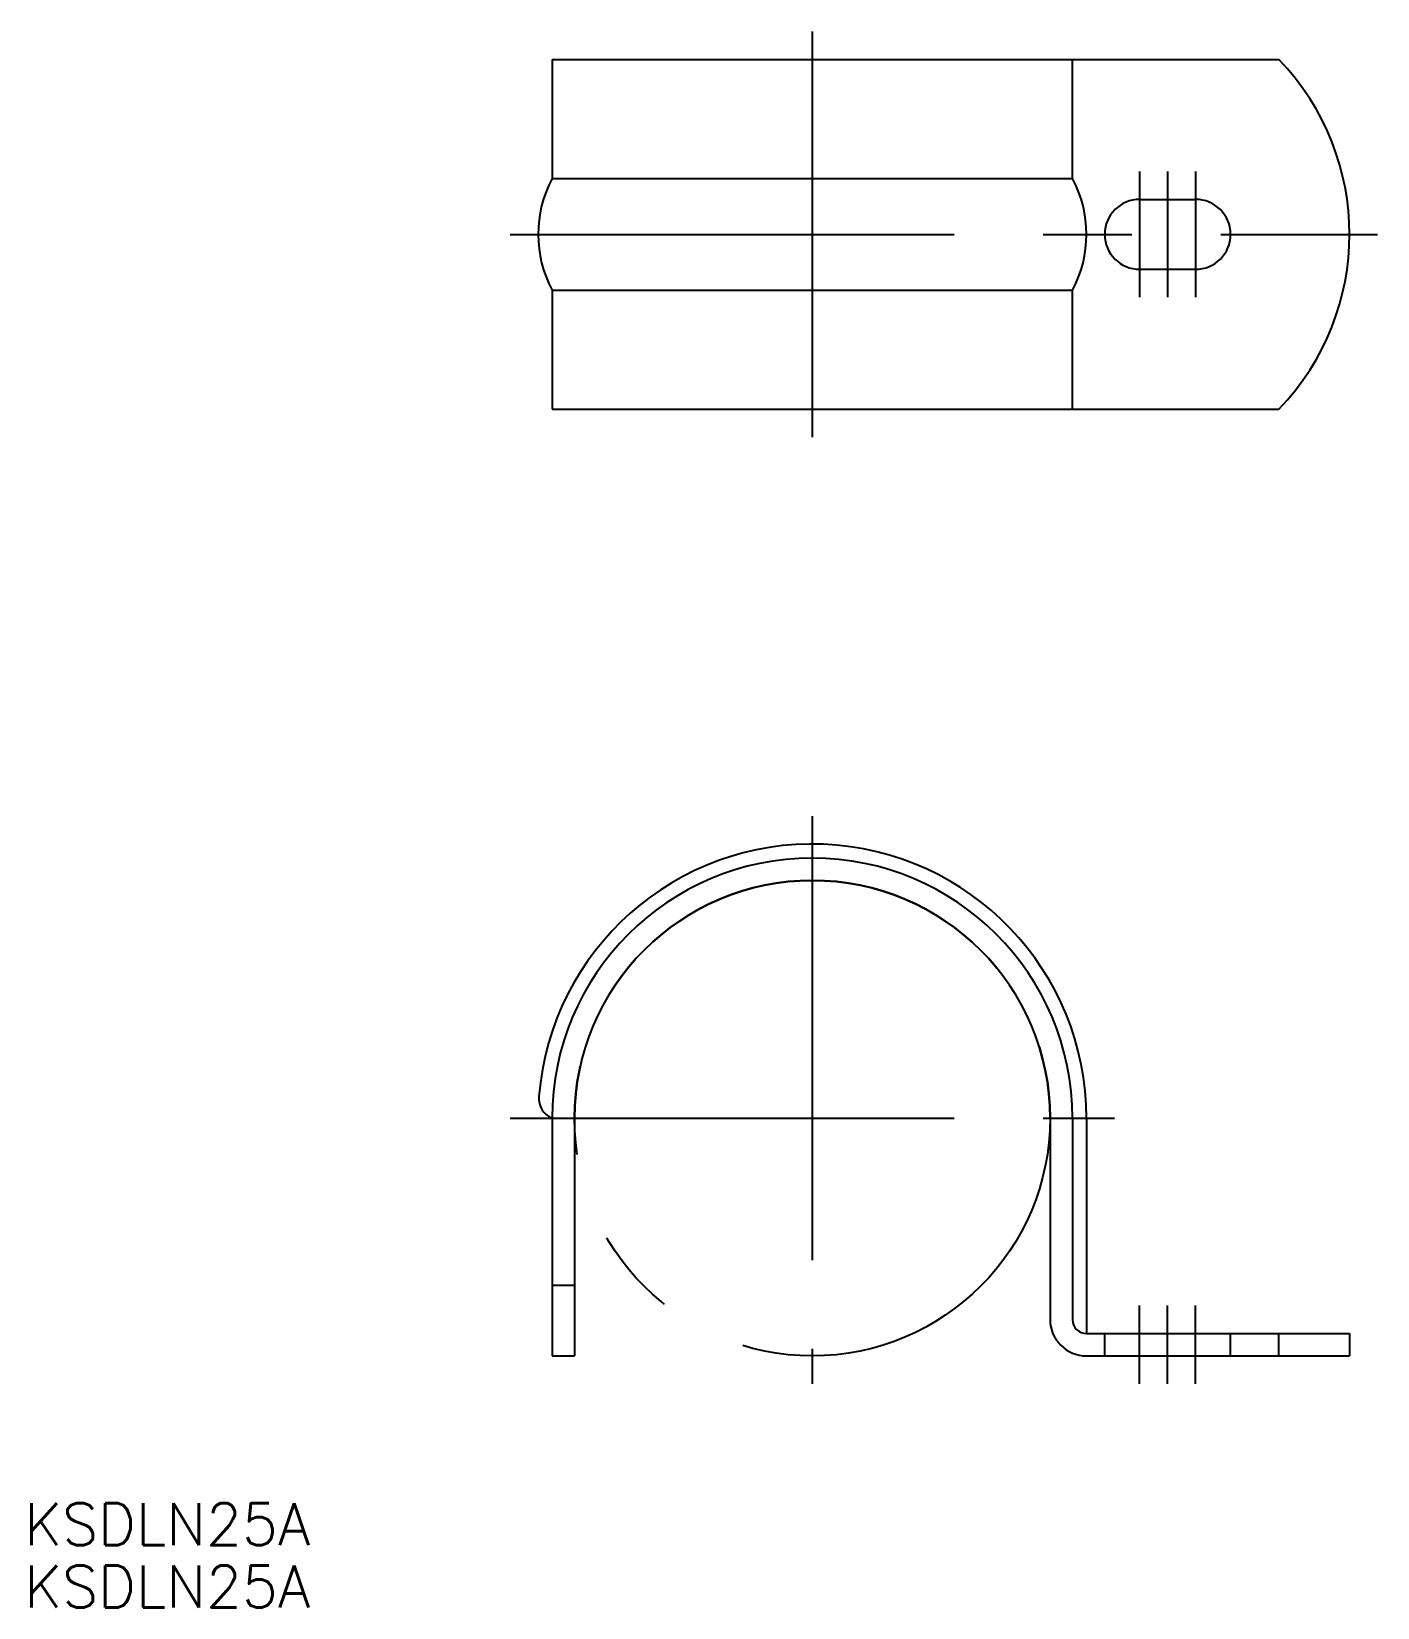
# Model space of a CAD drawing. Extents: x -56 to 40, y -35 to 78.
import ezdxf

# ---------------------------------------------------------------- set-up
doc = ezdxf.new("R2010")
doc.units = 0
for name, pattern in [('CENTER', [50.8, 31.75, -6.35, 6.35, -6.35]), ('DASHED', [19.05, 12.7, -6.35]), ('PHANTOM', [63.5, 31.75, -6.35, 6.35, -6.35, 6.35, -6.35])]:
    doc.linetypes.add(name, pattern=pattern)
doc.layers.get('0').update_dxf_attribs({"linetype": 'CONTINUOUS'})
doc.layers.add('CENTER', color=1, linetype='CENTER')
doc.styles.get("Standard").update_dxf_attribs({"font": 'txt.shx', "height": 3, "bigfont": 'bigfont.shx'})

msp = doc.modelspace()

# ---------------------------------------------------------------- linework, layer by layer
at = {"color": 7, "linetype": 'CONTINUOUS'}
for p, q in [((-18.6, 75.7), (33.35, 75.7)), ((-18.6, 75.7), (-18.6, 67.2)), ((18.6, 67.2), (18.6, 75.7)), ((-18.6, 67.2), (18.6, 67.2)), ((23.4, 65.7), (27.4, 65.7)), ((23.4, 60.7), (27.4, 60.7)), ((-18.6, 59.2), (18.6, 59.2)), ((-18.6, 59.2), (-18.6, 50.7)), ((18.6, 50.7), (18.6, 59.2)), ((-18.6, 50.7), (33.35, 50.7)), ((-18.6, 0), (-18.6, -17)), ((-17, 0), (-17, -17)), ((17, 0), (17, -14.4)), ((18.6, 0), (18.6, -14.4)), ((19.6, 0), (19.6, -15.4)), ((-18.6, -11.95), (-17, -11.95)), ((19.6, -15.4), (38.4, -15.4)), ((33.35, -17), (33.35, -15.4)), ((38.4, -15.4), (38.4, -17)), ((-18.6, -17), (-17, -17)), ((19.6, -17), (38.4, -17))]:
    msp.add_line(p, q, dxfattribs=at)
at = {"color": 3, "linetype": 'DASHED'}
for p, q in [((20.9, -17), (20.9, -15.4)), ((29.9, -17), (29.9, -15.4))]:
    msp.add_line(p, q, dxfattribs=at)
at = {"color": 3, "linetype": 'PHANTOM'}
msp.add_circle((0, 0), 17, dxfattribs=at)
at = {"color": 7, "linetype": 'CONTINUOUS'}
for centre, radius, start, end in [((20.4, 63.2), 18, 316.017, 43.983), ((-11.1, 63.2), 8.5, 151.9275, 208.0725), ((11.1, 63.2), 8.5, 331.9275, 28.0725), ((23.4, 63.2), 2.5, 90, 270), ((27.4, 63.2), 2.5, 270, 90), ((0, 0), 19.6, 0, 175.4708), ((0, 0), 18.6, 0, 180), ((0, 0), 17, 0, 180), ((-18.02, 1.41), 1.53, 174.8872, 247.5907), ((19.6, -14.4), 2.6, 180, 270), ((19.6, -14.4), 1, 180, 270)]:
    msp.add_arc(centre, radius, start, end, dxfattribs=at)
at = {"layer": 'CENTER', "color": 1, "linetype": 'CENTER'}
for p, q in [((0, 77.7), (0, 48.7)), ((23.4, 67.7), (23.4, 58.7)), ((25.4, 67.7), (25.4, 58.7)), ((27.4, 67.7), (27.4, 58.7)), ((-21.6, 63.2), (40.4, 63.2)), ((0, 21.6), (0, -19)), ((-21.6, 0), (21.6, 0)), ((23.4, -19), (23.4, -13.4)), ((25.4, -19), (25.4, -13.4)), ((27.4, -19), (27.4, -13.4))]:
    msp.add_line(p, q, dxfattribs=at)

# ---------------------------------------------------------------- texts
at = {"color": 7, "linetype": 'CONTINUOUS'}
for p in [(-56.33, -30.54), (-56.33, -34.99)]:
    msp.add_text('KSDLN25A', height=3, dxfattribs=at).set_placement(p)

doc.saveas('drawing.dxf')
